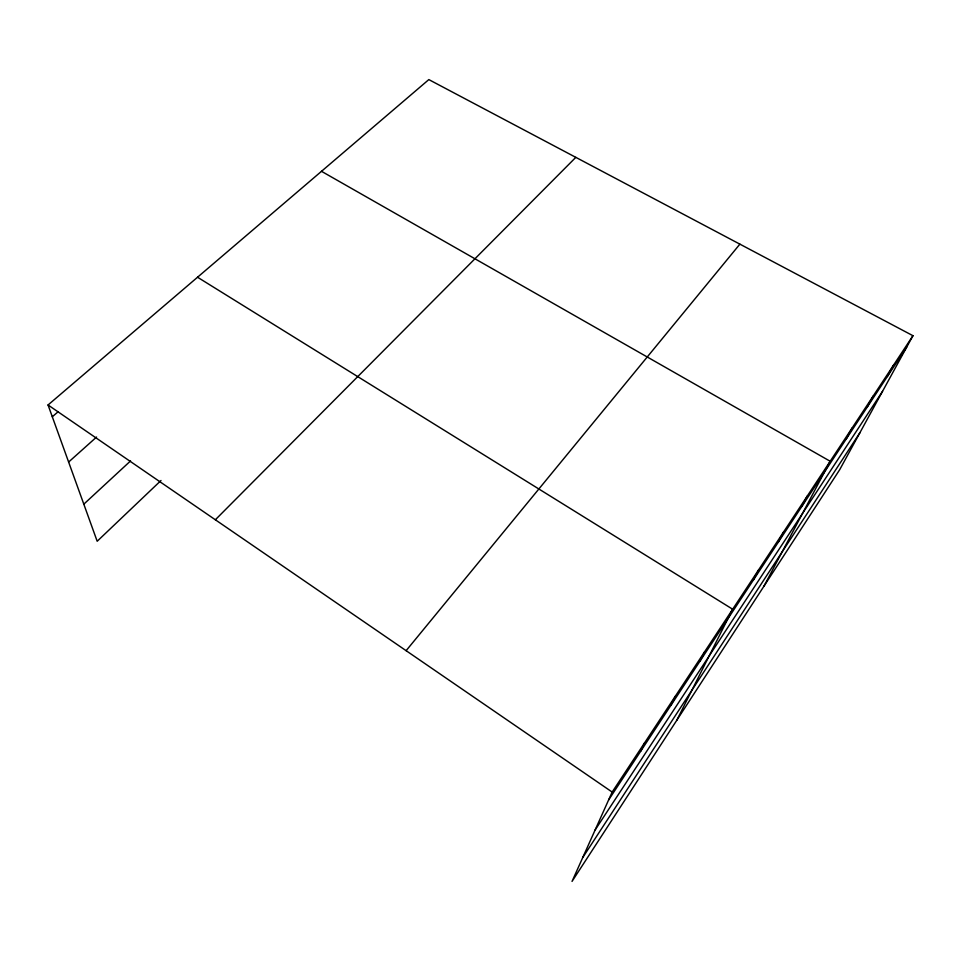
<?xml version="1.0" encoding="UTF-8"?>
<svg xmlns="http://www.w3.org/2000/svg" width="961" height="961" viewBox="0 0 961 961"><rect width="100%" height="100%" fill="white"/><g stroke="black" fill="none" stroke-linecap="round" stroke-linejoin="round"><path stroke-width="1.44" d="M912.95 335.701L612.157 792.056L572.035 881.405L839.674 469.725L912.95 335.701L428.834 79.595L48.05 404.977L97.181 541.259L161.004 480.5M640.579 751.406L644.519 742.961M671.03 705.146L675.319 696.245M700.064 661.036L704.665 651.714M676.712 720.39L732.666 609.226L197.546 277.236M753.52 579.831L758.649 569.813M778.17 542.388L783.515 532.082M801.798 506.483L807.336 495.936M763.887 586.294L830.184 461.268L321.491 171.31M846.257 438.961L852.119 427.981M867.182 407.164L873.201 396.016M887.315 376.58L893.454 365.276M582.762 857.524L859.831 432.846M595.111 830.016L882.534 391.331M608.613 799.96L906.703 347.137M406.119 650.681L739.886 244.142M215.348 519.781L575.819 157.352M83.811 504.165L130.54 460.944M68.627 462.049L96.581 437.039M52.302 416.762L57.888 411.945M48.05 404.977L612.157 792.056"/></g></svg>
